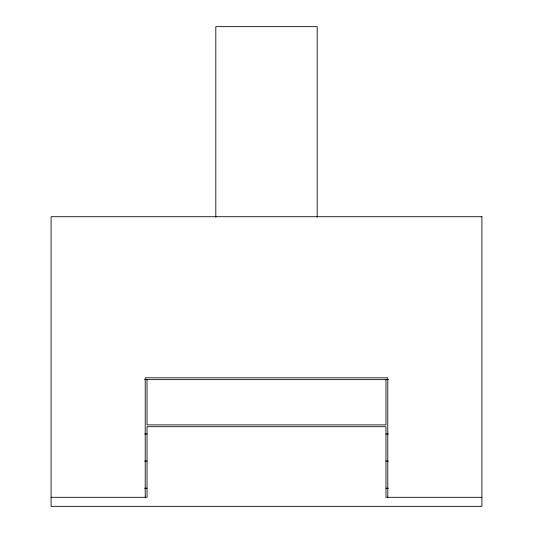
<?xml version="1.0" encoding="UTF-8"?>
<svg xmlns="http://www.w3.org/2000/svg" width="533" height="533" viewBox="0 0 533 533"><rect width="100%" height="100%" fill="white"/><g stroke="black" fill="none" stroke-linecap="round" stroke-linejoin="round"><path stroke-width="0.8" d="M144.636 379.636L388.364 379.636M144.636 433.942L147.135 433.942M385.865 433.942L388.364 433.942M144.636 461.098L147.135 461.098M385.865 461.098L388.364 461.098M144.543 488.248L147.028 488.248M385.972 488.248L388.457 488.248M51.088 497.302L147.028 497.302L147.028 426.7L385.972 426.7L385.972 497.302L481.912 497.302M387.784 497.302L387.784 377.824L145.216 377.824L145.216 497.302M385.972 379.636L385.972 424.894L147.028 424.894L147.028 379.636M317.188 217.237L317.188 26.65L215.812 26.65L215.812 217.237M481.912 216.718L51.088 216.718L51.088 506.35L481.912 506.35L481.912 216.718"/></g></svg>
